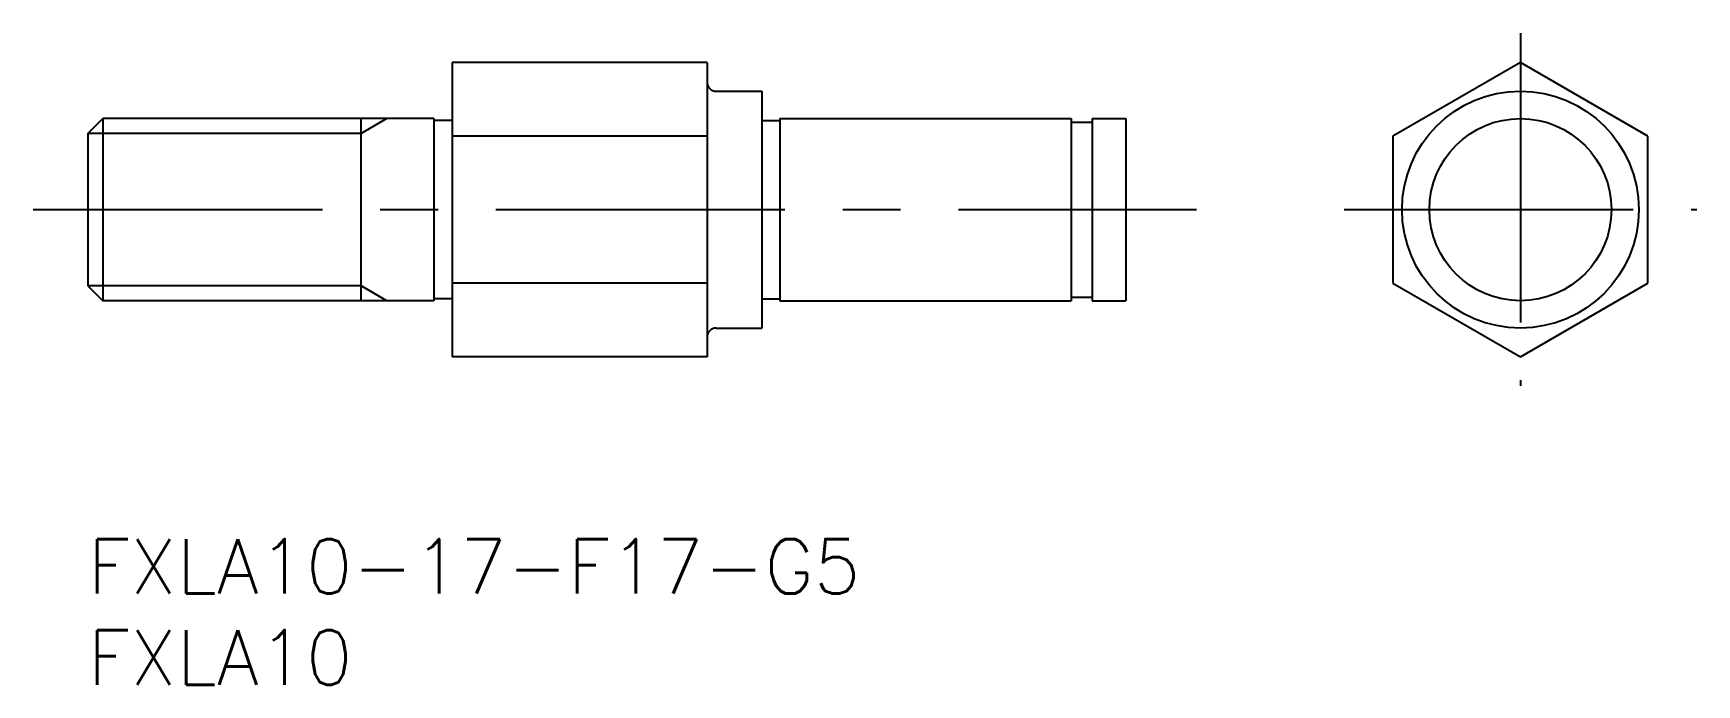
# Model space of a CAD drawing. Extents: x -3 to 88.3, y -8 to 27.8.
import ezdxf

# ---------------------------------------------------------------- set-up
doc = ezdxf.new("R2010")
doc.units = 0
doc.header["$LTSCALE"] = 0.5
doc.linetypes.add('CENTER', pattern=[50.8, 31.75, -6.35, 6.35, -6.35])
for name, color, linetype in [('MSM_CENTER', 1, 'CENTER'), ('MSM_CONTINUOUS', 7, 'CONTINUOUS'), ('MSM_NARROW', 5, 'CONTINUOUS'), ('MSM_PART_NUMBER', 7, 'CONTINUOUS')]:
    doc.layers.add(name, color=color, linetype=linetype)
doc.styles.get("Standard").update_dxf_attribs({"font": 'txt.shx', "height": 3, "bigfont": 'bigfont.shx'})

# ---------------------------------------------------------------- blocks, each defined once
blk = doc.blocks.new('*U10')
at = {"layer": 'MSM_PART_NUMBER'}
blk.add_text('FXLA10-17-F17-G5', height=3, dxfattribs=at).set_placement((0, -3))
blk = doc.blocks.new('*U11')
at = {"layer": 'MSM_PART_NUMBER'}
blk.add_text('FXLA10', height=3, dxfattribs=at).set_placement((0, -8))

msp = doc.modelspace()

# ---------------------------------------------------------------- linework, layer by layer
at = {"layer": 'MSM_CENTER'}
for p, q in [((78.662, 27.765), (78.662, 8.401)), ((-3, 18.083), (60.869, 18.083)), ((68.98, 18.083), (88.344, 18.083))]:
    msp.add_line(p, q, dxfattribs=at)
at = {"layer": 'MSM_CONTINUOUS'}
for p, q in [((20, 26.166), (20, 10)), ((34, 26.166), (20, 26.166)), ((34, 26.166), (34, 10)), ((78.662, 26.166), (71.662, 22.124)), ((85.662, 22.124), (78.662, 26.166)), ((34.5, 24.583), (37, 24.583)), ((37, 24.583), (37, 11.583)), ((0, 22.271), (0.812, 23.083)), ((0.812, 23.083), (0.812, 13.083)), ((19, 23.083), (0.812, 23.083)), ((15, 13.083), (15, 23.083)), ((19, 23.083), (19, 13.083)), ((20, 22.983), (19, 22.983)), ((37, 22.983), (38, 22.983)), ((38, 23.083), (54, 23.083)), ((38, 23.083), (38, 13.083)), ((54, 23.083), (54, 13.083)), ((54, 22.883), (55.15, 22.883)), ((55.15, 23.083), (55.15, 13.083)), ((55.15, 23.083), (57, 23.083)), ((57, 23.083), (57, 13.083)), ((0, 22.271), (0, 13.895)), ((34, 22.124), (20, 22.124)), ((71.662, 22.124), (71.662, 14.041)), ((85.662, 14.041), (85.662, 22.124)), ((0, 13.895), (0.812, 13.083)), ((34, 14.041), (20, 14.041)), ((71.662, 14.041), (78.662, 10)), ((78.662, 10), (85.662, 14.041)), ((19, 13.083), (0.812, 13.083)), ((20, 13.183), (19, 13.183)), ((37, 13.183), (38, 13.183)), ((38, 13.083), (54, 13.083)), ((54, 13.283), (55.15, 13.283)), ((55.15, 13.083), (57, 13.083)), ((34.5, 11.583), (37, 11.583)), ((34, 10), (20, 10))]:
    msp.add_line(p, q, dxfattribs=at)
for radius in [6.5, 5]:
    msp.add_circle((78.662, 18.083), radius, dxfattribs=at)
for centre, start, end in [((34.5, 25.083), 180, 270), ((34.5, 11.083), 90, 180)]:
    msp.add_arc(centre, 0.5, start, end, dxfattribs=at)
at = {"layer": 'MSM_NARROW'}
for p, q in [((16.406, 23.083), (15, 22.271)), ((15, 22.271), (0, 22.271)), ((15, 13.895), (0, 13.895)), ((16.406, 13.083), (15, 13.895))]:
    msp.add_line(p, q, dxfattribs=at)

# ---------------------------------------------------------------- block references
at = {"layer": 'MSM_CONTINUOUS'}
for name in ['*U10', '*U11']:
    msp.add_blockref(name, (0, 0), dxfattribs=at)

doc.saveas('drawing.dxf')
